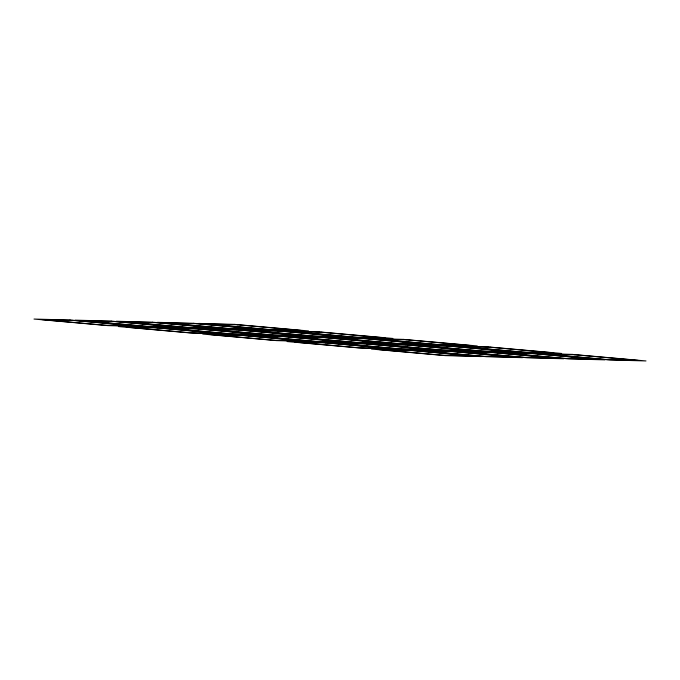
<?xml version="1.0" encoding="UTF-8"?>
<svg xmlns="http://www.w3.org/2000/svg" width="680" height="680" viewBox="0 0 680 680"><rect width="100%" height="100%" fill="white"/><g stroke="black" fill="none" stroke-linecap="round" stroke-linejoin="round"><path stroke-width="1.02" d="M70.023 320.017L34 319.056L107.822 325.618L143.845 326.578L70.023 320.017M111.189 321.104L75.166 320.152L148.988 326.714L185.011 327.666L111.189 321.104M152.354 322.192L116.331 321.24L190.154 327.802L226.176 328.763L152.354 322.192M193.519 323.289L157.496 322.337L231.319 328.899L267.342 329.851L193.519 323.289M234.685 324.377L198.662 323.425L272.484 329.987L308.507 330.939L234.685 324.377M72.718 320.416L41.845 319.591L105.128 325.219L136 326.034L72.718 320.416M113.883 321.504L83.011 320.688L146.293 326.315L177.166 327.131L113.883 321.504M155.048 322.6L124.177 321.776L187.459 327.403L218.331 328.219L155.048 322.6M196.214 323.688L165.342 322.873L228.625 328.491L259.497 329.315L196.214 323.688M237.379 324.785L206.507 323.96L269.79 329.587L300.662 330.403L237.379 324.785M154.394 327.513L118.371 326.553L192.202 333.124L228.216 334.075L154.394 327.513M195.559 328.601L159.536 327.649L233.368 334.212L269.382 335.163L195.559 328.601M236.725 329.698L200.702 328.738L274.533 335.3L310.548 336.26L236.725 329.698M277.89 330.786L241.868 329.834L315.699 336.396L351.713 337.348L277.89 330.786M319.056 331.882L283.033 330.922L356.864 337.484L392.878 338.445L319.056 331.882M157.097 327.913L126.217 327.097L189.499 332.716L220.371 333.54L157.097 327.913M198.262 329.001L167.382 328.185L230.665 333.812L261.536 334.628L198.262 329.001M239.428 330.098L208.547 329.281L271.83 334.9L302.702 335.725L239.428 330.098M280.594 331.185L249.713 330.37L312.995 335.997L343.868 336.812L280.594 331.185M321.759 332.282L290.878 331.466L354.161 337.084L385.033 337.909L321.759 332.282M238.765 335.01L202.742 334.058L276.573 340.62L312.596 341.572L238.765 335.01M279.93 336.107L243.907 335.147L317.738 341.708L353.762 342.669L279.93 336.107M321.096 337.195L285.073 336.243L358.904 342.805L394.927 343.757L321.096 337.195M362.262 338.291L326.238 337.331L400.07 343.893L436.092 344.853L362.262 338.291M403.427 339.379L367.404 338.427L441.235 344.99L477.258 345.942L403.427 339.379M241.468 335.41L210.596 334.594L273.87 340.221L304.742 341.037L241.468 335.41M282.633 336.506L251.761 335.682L315.036 341.309L345.907 342.133L282.633 336.506M323.799 337.594L292.927 336.778L356.201 342.405L387.073 343.221L323.799 337.594M364.964 338.691L334.092 337.866L397.366 343.493L428.238 344.318L364.964 338.691M406.13 339.779L375.258 338.963L438.532 344.59L469.404 345.406L406.13 339.779M323.136 342.516L287.122 341.555L360.944 348.118L396.967 349.078L323.136 342.516M364.301 343.604L328.287 342.652L402.109 349.214L438.133 350.166L364.301 343.604M405.467 344.7L369.452 343.74L443.275 350.302L479.298 351.262L405.467 344.7M446.633 345.788L410.618 344.837L484.44 351.399L520.463 352.35L446.633 345.788M487.798 346.876L451.784 345.925L525.606 352.486L561.629 353.447L487.798 346.876M325.839 342.916L294.967 342.091L358.241 347.718L389.122 348.534L325.839 342.916M367.004 344.003L336.132 343.188L399.406 348.815L430.287 349.63L367.004 344.003M408.17 345.1L377.298 344.275L440.572 349.902L471.452 350.719L408.17 345.1M449.335 346.188L418.464 345.372L481.738 350.999L512.618 351.815L449.335 346.188M490.501 347.284L459.629 346.46L522.903 352.087L553.784 352.903L490.501 347.284M407.515 350.013L371.493 349.061L445.315 355.623L481.338 356.575L407.515 350.013M448.681 351.101L412.658 350.149L486.481 356.711L522.504 357.663L448.681 351.101M489.846 352.197L453.823 351.237L527.646 357.808L563.669 358.76L489.846 352.197M531.012 353.286L494.989 352.333L568.812 358.896L604.835 359.848L531.012 353.286M572.178 354.382L536.154 353.421L609.977 359.983L646 360.944L572.178 354.382M410.21 350.412L379.338 349.596L442.62 355.215L473.492 356.039L410.21 350.412M451.375 351.509L420.503 350.684L483.786 356.311L514.658 357.127L451.375 351.509M492.541 352.597L461.669 351.781L524.952 357.399L555.823 358.224L492.541 352.597M533.707 353.685L502.835 352.869L566.117 358.496L596.989 359.312L533.707 353.685M574.872 354.781L544 353.966L607.283 359.584L638.154 360.409L574.872 354.781"/></g></svg>
